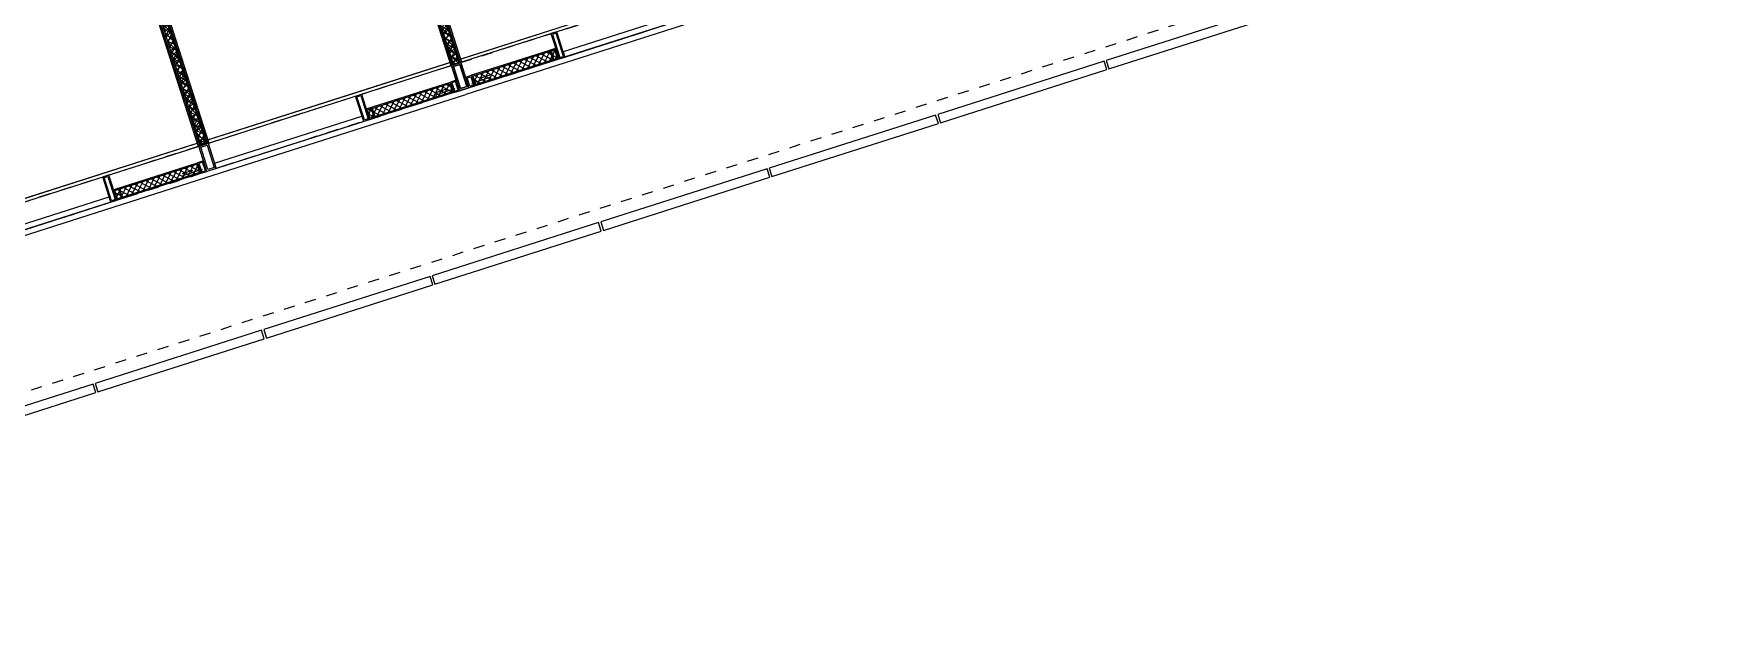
# Model space of a CAD drawing. Header units: metres. Extents: x 66528 to 66676, y 35171 to 35248.
# Drawn here: x 66581.8 to 66597.12, y 35185.78 to 35191.16 of the extents above; entities that cross this region are included whole.
import ezdxf

# ---------------------------------------------------------------- set-up
doc = ezdxf.new("R2010")
doc.units = ezdxf.units.M
doc.header["$LTSCALE"] = 0.00254
doc.linetypes.add('Ohne Titel-22', pattern=[0.78736, 0.39368, -0.39368])
doc.linetypes.add('Ohne Titel-23', pattern=[0.19685039370078738, 0.1377952755905512, -0.0590551181102362])
for name, color, linetype, lineweight in [('AUSBAU - Darstellungen - Fassade', 7, 'Continuous', 13), ('AUSBAU - Darstellungen - Trockenbau', 7, 'Continuous', 13), ('AUSBAU - Darstellungen - Wände - Mauerwerk', 7, 'Continuous', 25), ('ROHBAU - Darstellungen - Decken', 150, 'Continuous', 25)]:
    doc.layers.add(name, color=color, linetype=linetype, lineweight=lineweight)

# ---------------------------------------------------------------- blocks, each defined once
blk = doc.blocks.new('Fassade_BTS_1.60m_Balkon (2D)')
at = {"layer": 'AUSBAU - Darstellungen - Fassade', "linetype": 'Ohne Titel-22'}
blk.add_line((-0.755, 0), (0.755, 0), dxfattribs=at)
at = {"layer": 'AUSBAU - Darstellungen - Fassade', "lineweight": 5, "flags": 128}
blk.add_lwpolyline([(-0.7900004933997989, -1.760003731712698), (-0.7900004933997989, -1.840003731712698), (0.7899995066002012, -1.840003731712698), (0.7899995066002012, -1.760003731712698)], close=True, dxfattribs=at)
blk = doc.blocks.new('Pfosten ab 1.OG (2D)')
at = {"layer": 'AUSBAU - Darstellungen - Fassade', "flags": 128}
for points in [[(-0.045, 0.1199999999997676), (0.045, 0.1199999999997676), (0.045, -0.1199999999997676), (-0.045, -0.1199999999997676)], [(-0.03, 0.1049999999997676), (0.03, 0.1049999999997676), (0.03, -0.1049999999997676), (-0.03, -0.1049999999997676)]]:
    blk.add_lwpolyline(points, close=True, dxfattribs=at)
blk = doc.blocks.new('Fassade_BTS_2.40m_Flügel 0.8m (2D)')
at = {"layer": 'AUSBAU - Darstellungen - Fassade', "linetype": 'Continuous', "lineweight": 5}
h = blk.add_hatch(dxfattribs=at)
h.set_pattern_fill('DÄMMUNG GRAU', color=251, style=0, pattern_type=2)
h.set_pattern_definition([(45, (0, 0), (0.0264583333333318, -0.0264583333333364), []), (-45, (0.0748354676755763, -0.0748354676755763), (-0.0263285232311339, -0.0265881434355389), [])])
h.paths.add_polyline_path([(1.509999999999999, 0.09), (2.29, 0.09), (2.29, 0.01), (1.509999999999999, 0.01)])
at = {"layer": 'AUSBAU - Darstellungen - Fassade', "linetype": 'Continuous'}
for p, q in [((0, 0.24), (2.399999999999999, 0.24)), ((2.299999999999999, 0), (2.299999999999999, 0.1)), ((2.299999999999999, 0), (2.299999999999999, 0.1)), ((0, -0.05), (2.399999999999999, -0.05))]:
    blk.add_line(p, q, dxfattribs=at)
at = {"layer": 'AUSBAU - Darstellungen - Fassade'}
blk.add_line((0, 0), (1.6, 0), dxfattribs=at)
blk.add_line((0, 0), (1.6, 0), dxfattribs=at)
at = {"layer": 'AUSBAU - Darstellungen - Fassade', "flags": 128}
for points in [[(1.445, 0.24), (1.5, 0.24), (1.5, 0), (1.445, 0)], [(1.455, 0.23), (1.49, 0.23), (1.49, 0.01), (1.455, 0.01)], [(0.045, 0.05), (1.445, 0.05), (1.445, 0), (0.045, 0)], [(1.5, 0.1), (2.299999999999999, 0.1), (2.299999999999999, 0), (1.5, 0)], [(1.5, 0.1), (1.554999999999999, 0.1), (1.554999999999999, 0), (1.5, 0)], [(1.509999999999999, 0.09), (2.29, 0.09), (2.29, 0.01), (1.509999999999999, 0.01)], [(1.509999999999999, 0.09), (1.544999999999999, 0.09), (1.544999999999999, 0.01), (1.509999999999999, 0.01)], [(2.354999999999999, 0.1), (2.299999999999999, 0.1), (2.299999999999999, 0), (2.354999999999999, 0)], [(2.345, 0.09), (2.31, 0.09), (2.31, 0.01), (2.345, 0.01)]]:
    blk.add_lwpolyline(points, close=True, dxfattribs=at)
at = {"layer": 'AUSBAU - Darstellungen - Fassade', "color": 254, "linetype": 'Ohne Titel-23', "flags": 128}
for points in [[(2.140000018209219, 0.0499952763542533), (2.320000018209218, 0.0499952763542533), (2.320000018209218, 0.0299952763542533), (2.140000018209219, 0.0299952763542533)], [(2.140000018209219, 0.0299952763542533), (2.320000018209218, 0.0299952763542533), (2.320000018209218, -7.0065259933e-06), (2.140000018209219, -7.0065259933e-06)]]:
    blk.add_lwpolyline(points, close=True, dxfattribs=at)
at = {"layer": 'AUSBAU - Darstellungen - Fassade', "color": 7}
for p in [(0, 0.12), (2.399999999999999, 0.12)]:
    blk.add_blockref('Pfosten ab 1.OG (2D)', p, dxfattribs=at)
blk = doc.blocks.new('Aussparung_1.60m')
at = {"layer": 'ROHBAU - Darstellungen - Decken', "linetype": 'Continuous'}
blk.add_line((0, 0.2699999999997677), (1.6, 0.2699999999997677), dxfattribs=at)

msp = doc.modelspace()

# ---------------------------------------------------------------- hatches: boundary and pattern name
at = {"layer": 'AUSBAU - Darstellungen - Trockenbau', "linetype": 'Continuous', "lineweight": 5}
h = msp.add_hatch(dxfattribs=at)
h.set_pattern_fill('MF_IN WAND', color=253, angle=-72.27927541422447, style=0, pattern_type=2)
h.set_pattern_definition([(-27.27927541422447, (-53438.43259088934, 52834.76959522551), (-0.0183331240296726, -0.0355513229474325), []), (-117.2792754142245, (-53438.52960367063, 52834.58146947491), (-0.0356408392430932, 0.0181584850152206), [])])
h.paths.add_polyline_path([(66582.29625982323, 35193.47288087407), (66582.24863225089, 35193.45766199255), (66583.30558357232, 35190.14992709476), (66583.35321114468, 35190.16514597627)])
at = {"layer": 'AUSBAU - Darstellungen - Wände - Mauerwerk', "linetype": 'Continuous', "lineweight": 5}
h = msp.add_hatch(dxfattribs=at)
h.set_pattern_fill('MF_IN WAND', color=253, angle=-90.00000000000004, style=0, pattern_type=2)
h.set_pattern_definition([(-45.00000000000002, (-34821.13429023796, 66593.29968317236), (-0.0282842712474619, -0.0282842712474619), []), (-135, (-34821.28396117331, 66593.150012237), (-0.0284226963337624, 0.0281451653595912), [])])
h.paths.add_polyline_path([(66584.53475572239, 35194.18816830539), (66584.58238329472, 35194.20338718691), (66585.63933461613, 35190.89565228911), (66585.59170704382, 35190.8804334076)])
h = msp.add_hatch(dxfattribs=at)
h.set_pattern_fill('MF_IN WAND', color=253, angle=-72.27927541469536, style=0, pattern_type=2)
h.set_pattern_definition([(332.7207245853046, (13147.17988659858, 88025.66716402755), (-0.01833312402996477, -0.03555132294728184), []), (242.7207245853047, (13147.08287381724, 88025.47903827694), (-0.03564083924294398, 0.01815848501551347), [])])
h.paths.add_polyline_path([(66584.58238329472, 35194.20338718693), (66584.5347557224, 35194.18816830542), (66585.59170704382, 35190.88043340761), (66585.63933461613, 35190.89565228912)])
h = msp.add_hatch(dxfattribs=at)
h.set_pattern_fill('MF_IN WAND', color=253, angle=-90, style=0, pattern_type=2)
h.set_pattern_definition([(-45, (-34821.134290238, 66593.29968317233), (-0.0282842712474619, -0.0282842712474619), []), (-135, (-34821.28396117334, 66593.15001223699), (-0.0284226963337624, 0.0281451653595912), [])])
h.paths.add_polyline_path([(66582.2486322509, 35193.45766199254), (66582.29625982323, 35193.47288087405), (66583.35321114465, 35190.16514597625), (66583.30558357232, 35190.14992709473)])

# ---------------------------------------------------------------- linework, layer by layer
at = {"layer": 'AUSBAU - Darstellungen - Fassade', "linetype": 'Ohne Titel-22'}
msp.add_line((66528.62193236614, 35170.95465922587), (66616.1476309237, 35198.92256040507), dxfattribs=at)
at = {"layer": 'AUSBAU - Darstellungen - Trockenbau', "color": 7, "linetype": 'Continuous', "lineweight": 13}
for p, q in [((66582.22481846475, 35193.4500525518), (66583.28176978618, 35190.142317654)), ((66582.32007360939, 35193.48049031483), (66583.37702493081, 35190.17275541703)), ((66583.28176978618, 35190.142317654), (66583.37702493081, 35190.17275541703))]:
    msp.add_line(p, q, dxfattribs=at)
at = {"layer": 'AUSBAU - Darstellungen - Trockenbau', "color": 7, "linetype": 'Continuous', "lineweight": 5}
for p, q in [((66582.23672535783, 35193.45385727216), (66583.29367667924, 35190.14612237437)), ((66582.23672535783, 35193.45385727216), (66583.29367667924, 35190.14612237437)), ((66582.24863225089, 35193.45766199255), (66583.30558357232, 35190.14992709476)), ((66582.24863225089, 35193.45766199255), (66583.30558357232, 35190.14992709476)), ((66582.29625982323, 35193.47288087407), (66583.35321114468, 35190.16514597627)), ((66582.29625982323, 35193.47288087407), (66583.35321114468, 35190.16514597627)), ((66582.3081667163, 35193.47668559445), (66583.36511803772, 35190.16895069666)), ((66582.3081667163, 35193.47668559445), (66583.36511803772, 35190.16895069666))]:
    msp.add_line(p, q, dxfattribs=at)
at = {"layer": 'AUSBAU - Darstellungen - Trockenbau', "color": 253, "linetype": 'Ohne Titel-22', "lineweight": 13}
msp.add_line((66581.11632451831, 35189.19841787549), (66583.40244798978, 35189.92892418837), dxfattribs=at)
at = {"layer": 'AUSBAU - Darstellungen - Wände - Mauerwerk', "color": 7, "linetype": 'Continuous', "lineweight": 5}
for p, q in [((66584.58238329472, 35194.20338718691), (66585.63933461613, 35190.89565228911)), ((66584.58238329472, 35194.20338718691), (66585.63933461613, 35190.89565228911)), ((66584.58238329472, 35194.20338718693), (66585.63933461613, 35190.89565228912)), ((66584.58238329472, 35194.20338718693), (66585.63933461613, 35190.89565228912)), ((66584.5942901878, 35194.20719190729), (66585.65124150921, 35190.89945700949)), ((66584.5942901878, 35194.20719190729), (66585.65124150921, 35190.89945700949)), ((66584.5942901878, 35194.20719190731), (66585.65124150921, 35190.89945700951)), ((66584.5942901878, 35194.20719190731), (66585.65124150921, 35190.89945700951)), ((66584.5228488293, 35194.18436358502), (66585.57980015074, 35190.87662868721)), ((66584.5228488293, 35194.18436358502), (66585.57980015074, 35190.87662868721)), ((66584.52284882932, 35194.18436358503), (66585.57980015074, 35190.87662868723)), ((66584.52284882932, 35194.18436358503), (66585.57980015074, 35190.87662868723)), ((66584.53475572239, 35194.18816830539), (66585.59170704382, 35190.8804334076)), ((66584.53475572239, 35194.18816830539), (66585.59170704382, 35190.8804334076)), ((66584.5347557224, 35194.18816830542), (66585.59170704382, 35190.88043340761)), ((66584.5347557224, 35194.18816830542), (66585.59170704382, 35190.88043340761)), ((66582.23672535783, 35193.45385727216), (66583.29367667924, 35190.14612237435)), ((66582.23672535783, 35193.45385727216), (66583.29367667924, 35190.14612237435)), ((66582.2486322509, 35193.45766199254), (66583.30558357232, 35190.14992709473)), ((66582.2486322509, 35193.45766199254), (66583.30558357232, 35190.14992709473)), ((66582.29625982323, 35193.47288087405), (66583.35321114465, 35190.16514597625)), ((66582.29625982323, 35193.47288087405), (66583.35321114465, 35190.16514597625)), ((66582.3081667163, 35193.47668559444), (66583.36511803773, 35190.16895069664)), ((66582.3081667163, 35193.47668559444), (66583.36511803773, 35190.16895069664))]:
    msp.add_line(p, q, dxfattribs=at)
at = {"layer": 'AUSBAU - Darstellungen - Wände - Mauerwerk', "color": 7, "linetype": 'Continuous', "lineweight": 13}
for p, q in [((66584.60619708088, 35194.21099662768), (66585.6631484023, 35190.90326172987)), ((66584.60619708088, 35194.21099662769), (66585.6631484023, 35190.90326172989)), ((66584.51094193623, 35194.18055886464), (66585.56789325766, 35190.87282396683)), ((66584.51094193624, 35194.18055886465), (66585.56789325766, 35190.87282396685)), ((66582.22481846475, 35193.45005255178), (66583.28176978616, 35190.14231765398)), ((66582.32007360939, 35193.48049031482), (66583.37702493081, 35190.17275541701)), ((66583.37702493081, 35190.17275541701), (66583.28176978616, 35190.14231765398))]:
    msp.add_line(p, q, dxfattribs=at)
at = {"layer": 'AUSBAU - Darstellungen - Wände - Mauerwerk', "color": 253, "linetype": 'Ohne Titel-22', "lineweight": 13}
for p, q in [((66585.68857146126, 35190.65943050122), (66587.97469493274, 35191.38993681408)), ((66585.68857146126, 35190.6594305012), (66583.40244798978, 35189.92892418835))]:
    msp.add_line(p, q, dxfattribs=at)
at = {"layer": 'ROHBAU - Darstellungen - Decken'}
msp.add_line((66615.91988768632, 35200.60297263366), (66531.77219990054, 35173.71451847444), dxfattribs=at)

# ---------------------------------------------------------------- block references
at = {"layer": 'AUSBAU - Darstellungen - Fassade', "color": 7}
for name, p, rotation in [('Fassade_BTS_1.60m_Balkon (2D)', (66591.71184700429, 35192.83606914819), 17.72070000000002), ('Fassade_BTS_1.60m_Balkon (2D)', (66590.187764481, 35192.34906559358), 17.72070000000002), ('Fassade_BTS_1.60m_Balkon (2D)', (66588.66368195771, 35191.86206203899), 17.72070000000002), ('Fassade_BTS_1.60m_Balkon (2D)', (66587.1395994344, 35191.3750584844), 17.72070000000002), ('Aussparung_1.60m', (66584.92652618246, 35190.41594077404), 17.7207), ('Fassade_BTS_1.60m_Balkon (2D)', (66585.6155169111, 35190.8880549298), 17.72070000000002), ('Fassade_BTS_2.40m_Flügel 0.8m (2D)', (66583.40244365929, 35189.92893721913), 17.72070000000002), ('Aussparung_1.60m', (66583.40244365916, 35189.92893721946), 17.7207), ('Fassade_BTS_1.60m_Balkon (2D)', (66584.09143438781, 35190.4010513752), 17.72070000000002), ('Fassade_BTS_2.40m_Flügel 0.8m (2D)', (66581.1163198744, 35189.19843188728), 17.72070001564173), ('Aussparung_1.60m', (66581.87836113588, 35189.44193366486), 17.7207), ('Fassade_BTS_1.60m_Balkon (2D)', (66582.5673518645, 35189.9140478206), 17.72070000000002), ('Aussparung_1.60m', (66580.35427861258, 35188.95493011027), 17.7207), ('Fassade_BTS_1.60m_Balkon (2D)', (66581.0432693412, 35189.42704426601), 17.72070000000002)]:
    msp.add_blockref(name, p, dxfattribs=dict(at, rotation=rotation))
at = {"layer": 'AUSBAU - Darstellungen - Fassade', "color": 7, "xscale": -1, "rotation": 17.72069999925876}
msp.add_blockref('Fassade_BTS_2.40m_Flügel 0.8m (2D)', (66587.97469122917, 35191.38994788288), dxfattribs=at)

doc.saveas('drawing.dxf')
